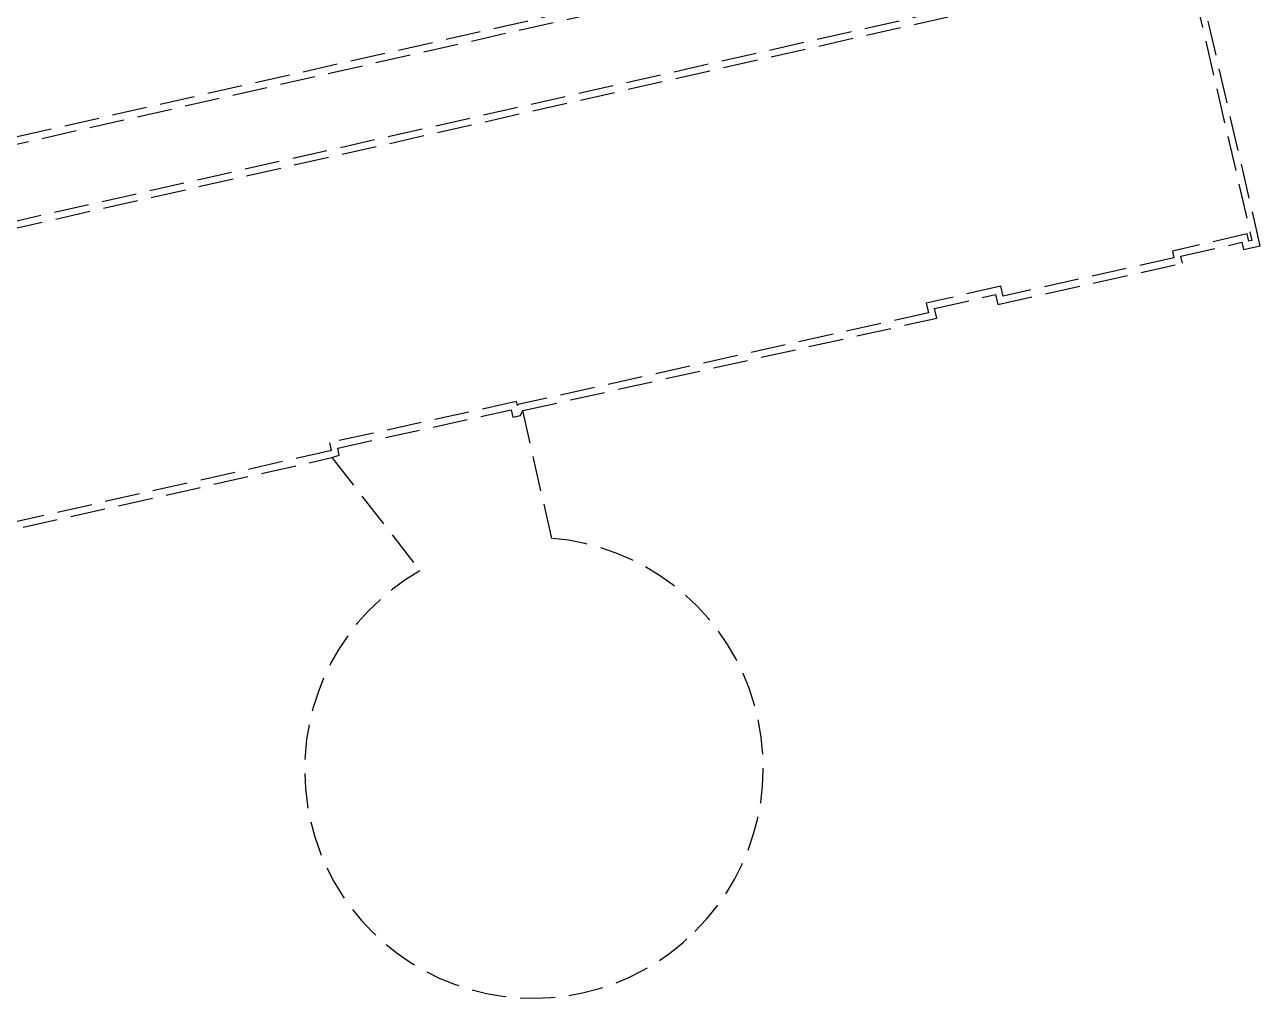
# Model space of a CAD drawing. Header units: metres. Extents: x 596002 to 596090, y 139647 to 139768.
# Drawn here: x 596054.35 to 596089.73, y 139647.07 to 139674.94 of the extents above; entities that cross this region are included whole.
import ezdxf

# ---------------------------------------------------------------- set-up
doc = ezdxf.new("R2010")
doc.units = ezdxf.units.M
doc.header["$MEASUREMENT"] = 0
doc.linetypes.add('02', pattern=[0.28, 0.2, -0.08])
doc.layers.add('10-TRACE-CONSTRUC-2', color=91, linetype='Continuous', plot=False)

msp = doc.modelspace()

# ---------------------------------------------------------------- linework, layer by layer
at = {"layer": '10-TRACE-CONSTRUC-2', "linetype": '02', "ltscale": 5}
for p, q in [((596027.892, 139663.382), (596087.598, 139676.918)), ((596027.936, 139663.187), (596087.643, 139676.724))]:
    msp.add_line(p, q, dxfattribs=at)
for points in [[(596034.37, 139667.045), (596073.085, 139675.822), (596072.631, 139678.274), (596086.585, 139681.289), (596089.489, 139668.765), (596089.397, 139668.745), (596089.35, 139668.95), (596087.213, 139668.462), (596087.258, 139668.266), (596082.366, 139667.173), (596082.301, 139667.455), (596080.165, 139666.966), (596080.227, 139666.694), (596068.471, 139664.066), (596068.459, 139664.043), (596068.435, 139664.151), (596063.073, 139662.972), (596063.122, 139662.749), (596063.095, 139662.74), (596053.09, 139660.483)], [(596052.939, 139660.244), (596063.148, 139662.547), (596063.356, 139662.615), (596063.311, 139662.82), (596068.283, 139663.913), (596068.329, 139663.708), (596068.543, 139663.755), (596068.609, 139663.892), (596080.466, 139666.543), (596080.404, 139666.816), (596082.151, 139667.215), (596082.215, 139666.934), (596087.498, 139668.115), (596087.453, 139668.311), (596089.199, 139668.711), (596089.246, 139668.506), (596089.729, 139668.614), (596086.735, 139681.526), (596072.399, 139678.428), (596072.854, 139675.975), (596034.52, 139667.284)]]:
    msp.add_lwpolyline(points, dxfattribs=at)
msp.add_lwpolyline([(596063.148, 139662.547), (596065.666, 139659.308, 1.142052), (596073.541, 139648.98, 0.641157), (596069.443, 139660.236), (596068.609, 139663.892)], format="xyb", dxfattribs=at)

doc.saveas('drawing.dxf')
